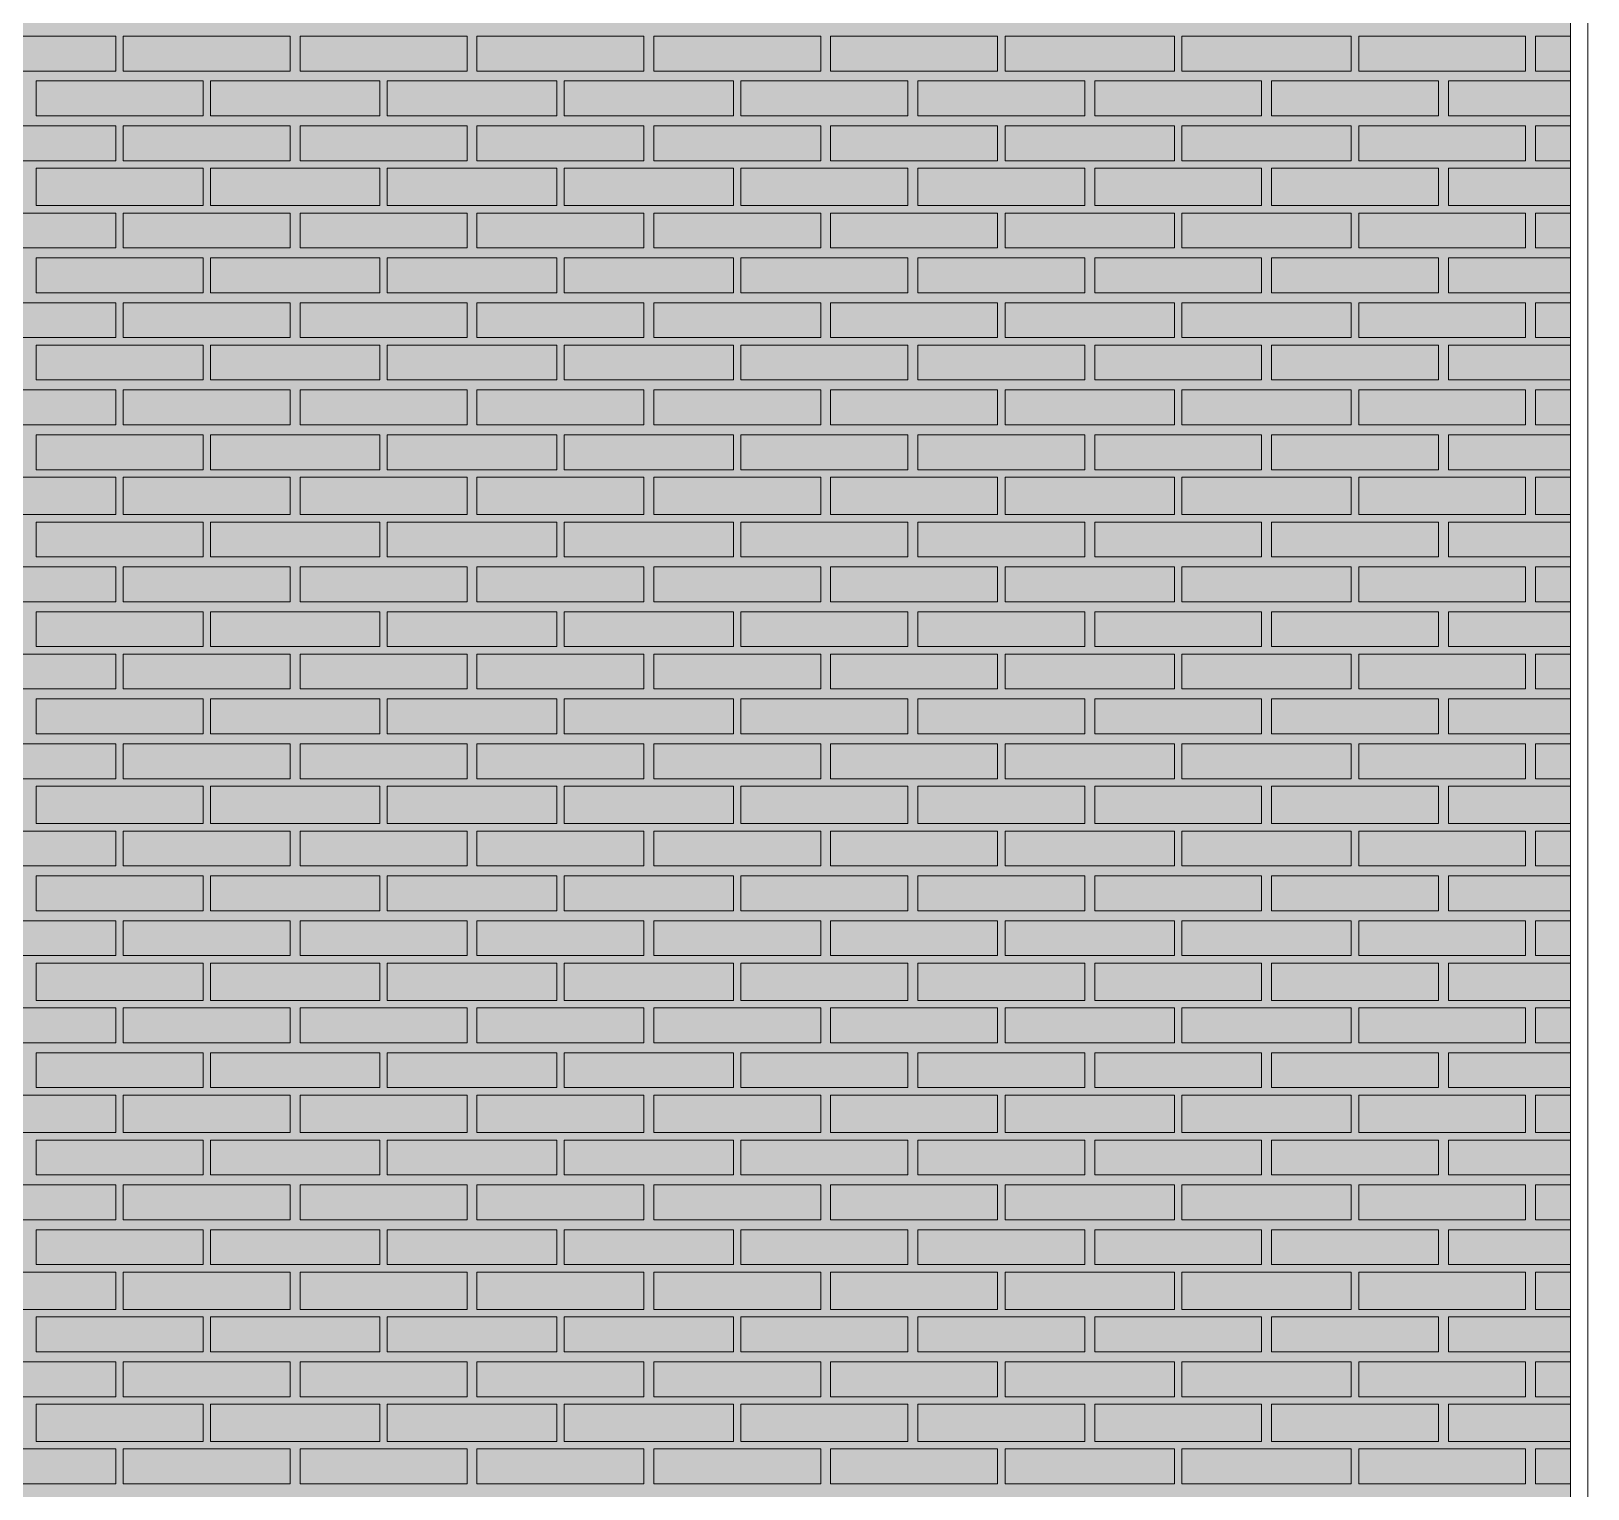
# Model space of a CAD drawing. Header units: millimetres. Extents: x -28928 to 100580, y -22867 to 36490.
# Drawn here: x 79646 to 82291, y 25440 to 27915 of the extents above; entities that cross this region are included whole.
import ezdxf

# ---------------------------------------------------------------- set-up
doc = ezdxf.new("R2010")
doc.units = ezdxf.units.MM
doc.layers.add('PDF _Геометрия', color=7, linetype='Continuous', true_color=0x8f8e8d)
doc.layers.add('PDF _Сплошная заливка', color=7, linetype='Continuous', true_color=0xffffff)

msp = doc.modelspace()

# ---------------------------------------------------------------- hatches: boundary and pattern name
at = {"layer": 'PDF _Сплошная заливка', "true_color": 0xdcd6cf, "transparency": 33554559}
msp.add_hatch(color=254, dxfattribs=at).paths.add_polyline_path([(64868.4, 16343.4), (64868.4, 19592.6), (66268.7, 19592.6), (66268.7, 16343.4), (82239.9, 16343.4), (82239.9, 30089.1), (52662.6, 30089.1), (52662.6, 16343.4), (62173.4, 16343.4), (62173.4, 19592.6), (64271.8, 19592.6), (64271.8, 16343.4)])

# ---------------------------------------------------------------- linework, layer by layer
at = {"layer": 'PDF _Геометрия', "color": 7, "lineweight": 9}
for points in [[(82261.1, 16343.4), (82261.1, 30089.1), (82261.1, 27986.4), (82290.7, 27986.4), (82290.7, 27910.3), (82290.7, 26636.8), (82290.7, 25363.4), (82290.7, 25287.2), (82261.1, 25287.2), (82261.1, 23789.5), (82290.7, 23789.5), (82290.7, 23713.4), (82290.7, 21166.4), (82290.7, 21090.3), (82261.1, 21090.3), (82261.1, 19592.6)], [(82290.7, 27910.3), (82290.7, 25299.9)]]:
    msp.add_lwpolyline(points, dxfattribs=at)
at = {"layer": 'PDF _Геометрия', "lineweight": 9}
for points in [[(79790.3, 27846.8), (79646.4, 27846.8), (79502.6, 27846.8), (79502.6, 27906), (79646.4, 27906), (79790.3, 27906)], [(80086.4, 27846.8), (79946.8, 27846.8), (79803, 27846.8), (79803, 27906), (79946.8, 27906), (80086.4, 27906)], [(80386.8, 27846.8), (80247.2, 27846.8), (80103.4, 27846.8), (80103.4, 27906), (80247.2, 27906), (80386.8, 27906)], [(80687.2, 27846.8), (80543.4, 27846.8), (80403.7, 27846.8), (80403.7, 27906), (80543.4, 27906), (80687.2, 27906)], [(80987.6, 27846.8), (80843.7, 27846.8), (80704.1, 27846.8), (80704.1, 27906), (80843.7, 27906), (80987.6, 27906)], [(81288, 27846.8), (81144.1, 27846.8), (81004.5, 27846.8), (81004.5, 27906), (81144.1, 27906), (81288, 27906)], [(81588.4, 27846.8), (81444.5, 27846.8), (81300.7, 27846.8), (81300.7, 27906), (81444.5, 27906), (81588.4, 27906)], [(81888.7, 27846.8), (81744.9, 27846.8), (81601.1, 27846.8), (81601.1, 27906), (81744.9, 27906), (81888.7, 27906)], [(82184.9, 27846.8), (82045.3, 27846.8), (81901.4, 27846.8), (81901.4, 27906), (82045.3, 27906), (82184.9, 27906)], [(79938.4, 27829.9), (79938.4, 27770.7), (79654.9, 27770.7), (79654.9, 27829.9)], [(80238.7, 27829.9), (80238.7, 27770.7), (79951.1, 27770.7), (79951.1, 27829.9)], [(80539.1, 27829.9), (80539.1, 27770.7), (80251.4, 27770.7), (80251.4, 27829.9)], [(80839.5, 27829.9), (80839.5, 27770.7), (80551.8, 27770.7), (80551.8, 27829.9)], [(81135.7, 27829.9), (81135.7, 27770.7), (80852.2, 27770.7), (80852.2, 27829.9)], [(81436.1, 27829.9), (81436.1, 27770.7), (81152.6, 27770.7), (81152.6, 27829.9)], [(81736.4, 27829.9), (81736.4, 27770.7), (81453, 27770.7), (81453, 27829.9)], [(82036.8, 27829.9), (82036.8, 27770.7), (81753.4, 27770.7), (81753.4, 27829.9)], [(79790.3, 27694.5), (79646.4, 27694.5), (79502.6, 27694.5), (79502.6, 27753.7), (79646.4, 27753.7), (79790.3, 27753.7)], [(80086.4, 27694.5), (79946.8, 27694.5), (79803, 27694.5), (79803, 27753.7), (79946.8, 27753.7), (80086.4, 27753.7)], [(80386.8, 27694.5), (80247.2, 27694.5), (80103.4, 27694.5), (80103.4, 27753.7), (80247.2, 27753.7), (80386.8, 27753.7)], [(80687.2, 27694.5), (80543.4, 27694.5), (80403.7, 27694.5), (80403.7, 27753.7), (80543.4, 27753.7), (80687.2, 27753.7)], [(80987.6, 27694.5), (80843.7, 27694.5), (80704.1, 27694.5), (80704.1, 27753.7), (80843.7, 27753.7), (80987.6, 27753.7)], [(81288, 27694.5), (81144.1, 27694.5), (81004.5, 27694.5), (81004.5, 27753.7), (81144.1, 27753.7), (81288, 27753.7)], [(81588.4, 27694.5), (81444.5, 27694.5), (81300.7, 27694.5), (81300.7, 27753.7), (81444.5, 27753.7), (81588.4, 27753.7)], [(81888.7, 27694.5), (81744.9, 27694.5), (81601.1, 27694.5), (81601.1, 27753.7), (81744.9, 27753.7), (81888.7, 27753.7)], [(82184.9, 27694.5), (82045.3, 27694.5), (81901.4, 27694.5), (81901.4, 27753.7), (82045.3, 27753.7), (82184.9, 27753.7)], [(79938.4, 27681.8), (79938.4, 27618.4), (79654.9, 27618.4), (79654.9, 27681.8)], [(80238.7, 27681.8), (80238.7, 27618.4), (79951.1, 27618.4), (79951.1, 27681.8)], [(80539.1, 27681.8), (80539.1, 27618.4), (80251.4, 27618.4), (80251.4, 27681.8)], [(80839.5, 27681.8), (80839.5, 27618.4), (80551.8, 27618.4), (80551.8, 27681.8)], [(81135.7, 27681.8), (81135.7, 27618.4), (80852.2, 27618.4), (80852.2, 27681.8)], [(81436.1, 27681.8), (81436.1, 27618.4), (81152.6, 27618.4), (81152.6, 27681.8)], [(81736.4, 27681.8), (81736.4, 27618.4), (81453, 27618.4), (81453, 27681.8)], [(82036.8, 27681.8), (82036.8, 27618.4), (81753.4, 27618.4), (81753.4, 27681.8)], [(79790.3, 27546.4), (79646.4, 27546.4), (79502.6, 27546.4), (79502.6, 27605.7), (79646.4, 27605.7), (79790.3, 27605.7)], [(80086.4, 27546.4), (79946.8, 27546.4), (79803, 27546.4), (79803, 27605.7), (79946.8, 27605.7), (80086.4, 27605.7)], [(80386.8, 27546.4), (80247.2, 27546.4), (80103.4, 27546.4), (80103.4, 27605.7), (80247.2, 27605.7), (80386.8, 27605.7)], [(80687.2, 27546.4), (80543.4, 27546.4), (80403.7, 27546.4), (80403.7, 27605.7), (80543.4, 27605.7), (80687.2, 27605.7)], [(80987.6, 27546.4), (80843.7, 27546.4), (80704.1, 27546.4), (80704.1, 27605.7), (80843.7, 27605.7), (80987.6, 27605.7)], [(81288, 27546.4), (81144.1, 27546.4), (81004.5, 27546.4), (81004.5, 27605.7), (81144.1, 27605.7), (81288, 27605.7)], [(81588.4, 27546.4), (81444.5, 27546.4), (81300.7, 27546.4), (81300.7, 27605.7), (81444.5, 27605.7), (81588.4, 27605.7)], [(81888.7, 27546.4), (81744.9, 27546.4), (81601.1, 27546.4), (81601.1, 27605.7), (81744.9, 27605.7), (81888.7, 27605.7)], [(82184.9, 27546.4), (82045.3, 27546.4), (81901.4, 27546.4), (81901.4, 27605.7), (82045.3, 27605.7), (82184.9, 27605.7)], [(79938.4, 27529.5), (79938.4, 27470.3), (79654.9, 27470.3), (79654.9, 27529.5)], [(80238.7, 27529.5), (80238.7, 27470.3), (79951.1, 27470.3), (79951.1, 27529.5)], [(80539.1, 27529.5), (80539.1, 27470.3), (80251.4, 27470.3), (80251.4, 27529.5)], [(80839.5, 27529.5), (80839.5, 27470.3), (80551.8, 27470.3), (80551.8, 27529.5)], [(81135.7, 27529.5), (81135.7, 27470.3), (80852.2, 27470.3), (80852.2, 27529.5)], [(81436.1, 27529.5), (81436.1, 27470.3), (81152.6, 27470.3), (81152.6, 27529.5)], [(81736.4, 27529.5), (81736.4, 27470.3), (81453, 27470.3), (81453, 27529.5)], [(82036.8, 27529.5), (82036.8, 27470.3), (81753.4, 27470.3), (81753.4, 27529.5)], [(79790.3, 27394.1), (79646.4, 27394.1), (79502.6, 27394.1), (79502.6, 27453.4), (79646.4, 27453.4), (79790.3, 27453.4)], [(80086.4, 27394.1), (79946.8, 27394.1), (79803, 27394.1), (79803, 27453.4), (79946.8, 27453.4), (80086.4, 27453.4)], [(80386.8, 27394.1), (80247.2, 27394.1), (80103.4, 27394.1), (80103.4, 27453.4), (80247.2, 27453.4), (80386.8, 27453.4)], [(80687.2, 27394.1), (80543.4, 27394.1), (80403.7, 27394.1), (80403.7, 27453.4), (80543.4, 27453.4), (80687.2, 27453.4)], [(80987.6, 27394.1), (80843.7, 27394.1), (80704.1, 27394.1), (80704.1, 27453.4), (80843.7, 27453.4), (80987.6, 27453.4)], [(81288, 27394.1), (81144.1, 27394.1), (81004.5, 27394.1), (81004.5, 27453.4), (81144.1, 27453.4), (81288, 27453.4)], [(81588.4, 27394.1), (81444.5, 27394.1), (81300.7, 27394.1), (81300.7, 27453.4), (81444.5, 27453.4), (81588.4, 27453.4)], [(81888.7, 27394.1), (81744.9, 27394.1), (81601.1, 27394.1), (81601.1, 27453.4), (81744.9, 27453.4), (81888.7, 27453.4)], [(82184.9, 27394.1), (82045.3, 27394.1), (81901.4, 27394.1), (81901.4, 27453.4), (82045.3, 27453.4), (82184.9, 27453.4)], [(79938.4, 27381.4), (79938.4, 27322.2), (79654.9, 27322.2), (79654.9, 27381.4)], [(80238.7, 27381.4), (80238.7, 27322.2), (79951.1, 27322.2), (79951.1, 27381.4)], [(80539.1, 27381.4), (80539.1, 27322.2), (80251.4, 27322.2), (80251.4, 27381.4)], [(80839.5, 27381.4), (80839.5, 27322.2), (80551.8, 27322.2), (80551.8, 27381.4)], [(81135.7, 27381.4), (81135.7, 27322.2), (80852.2, 27322.2), (80852.2, 27381.4)], [(81436.1, 27381.4), (81436.1, 27322.2), (81152.6, 27322.2), (81152.6, 27381.4)], [(81736.4, 27381.4), (81736.4, 27322.2), (81453, 27322.2), (81453, 27381.4)], [(82036.8, 27381.4), (82036.8, 27322.2), (81753.4, 27322.2), (81753.4, 27381.4)], [(79790.3, 27246), (79646.4, 27246), (79502.6, 27246), (79502.6, 27305.3), (79646.4, 27305.3), (79790.3, 27305.3)], [(80086.4, 27246), (79946.8, 27246), (79803, 27246), (79803, 27305.3), (79946.8, 27305.3), (80086.4, 27305.3)], [(80386.8, 27246), (80247.2, 27246), (80103.4, 27246), (80103.4, 27305.3), (80247.2, 27305.3), (80386.8, 27305.3)], [(80687.2, 27246), (80543.4, 27246), (80403.7, 27246), (80403.7, 27305.3), (80543.4, 27305.3), (80687.2, 27305.3)], [(80987.6, 27246), (80843.7, 27246), (80704.1, 27246), (80704.1, 27305.3), (80843.7, 27305.3), (80987.6, 27305.3)], [(81288, 27246), (81144.1, 27246), (81004.5, 27246), (81004.5, 27305.3), (81144.1, 27305.3), (81288, 27305.3)], [(81588.4, 27246), (81444.5, 27246), (81300.7, 27246), (81300.7, 27305.3), (81444.5, 27305.3), (81588.4, 27305.3)], [(81888.7, 27246), (81744.9, 27246), (81601.1, 27246), (81601.1, 27305.3), (81744.9, 27305.3), (81888.7, 27305.3)], [(82184.9, 27246), (82045.3, 27246), (81901.4, 27246), (81901.4, 27305.3), (82045.3, 27305.3), (82184.9, 27305.3)], [(79938.4, 27229.1), (79938.4, 27169.9), (79654.9, 27169.9), (79654.9, 27229.1)], [(80238.7, 27229.1), (80238.7, 27169.9), (79951.1, 27169.9), (79951.1, 27229.1)], [(80539.1, 27229.1), (80539.1, 27169.9), (80251.4, 27169.9), (80251.4, 27229.1)], [(80839.5, 27229.1), (80839.5, 27169.9), (80551.8, 27169.9), (80551.8, 27229.1)], [(81135.7, 27229.1), (81135.7, 27169.9), (80852.2, 27169.9), (80852.2, 27229.1)], [(81436.1, 27229.1), (81436.1, 27169.9), (81152.6, 27169.9), (81152.6, 27229.1)], [(81736.4, 27229.1), (81736.4, 27169.9), (81453, 27169.9), (81453, 27229.1)], [(82036.8, 27229.1), (82036.8, 27169.9), (81753.4, 27169.9), (81753.4, 27229.1)], [(79790.3, 27093.7), (79646.4, 27093.7), (79502.6, 27093.7), (79502.6, 27157.2), (79646.4, 27157.2), (79790.3, 27157.2)], [(80086.4, 27093.7), (79946.8, 27093.7), (79803, 27093.7), (79803, 27157.2), (79946.8, 27157.2), (80086.4, 27157.2)], [(80386.8, 27093.7), (80247.2, 27093.7), (80103.4, 27093.7), (80103.4, 27157.2), (80247.2, 27157.2), (80386.8, 27157.2)], [(80687.2, 27093.7), (80543.4, 27093.7), (80403.7, 27093.7), (80403.7, 27157.2), (80543.4, 27157.2), (80687.2, 27157.2)], [(80987.6, 27093.7), (80843.7, 27093.7), (80704.1, 27093.7), (80704.1, 27157.2), (80843.7, 27157.2), (80987.6, 27157.2)], [(81288, 27093.7), (81144.1, 27093.7), (81004.5, 27093.7), (81004.5, 27157.2), (81144.1, 27157.2), (81288, 27157.2)], [(81588.4, 27093.7), (81444.5, 27093.7), (81300.7, 27093.7), (81300.7, 27157.2), (81444.5, 27157.2), (81588.4, 27157.2)], [(81888.7, 27093.7), (81744.9, 27093.7), (81601.1, 27093.7), (81601.1, 27157.2), (81744.9, 27157.2), (81888.7, 27157.2)], [(82184.9, 27093.7), (82045.3, 27093.7), (81901.4, 27093.7), (81901.4, 27157.2), (82045.3, 27157.2), (82184.9, 27157.2)], [(79938.4, 27081), (79938.4, 27021.8), (79654.9, 27021.8), (79654.9, 27081)], [(80238.7, 27081), (80238.7, 27021.8), (79951.1, 27021.8), (79951.1, 27081)], [(80539.1, 27081), (80539.1, 27021.8), (80251.4, 27021.8), (80251.4, 27081)], [(80839.5, 27081), (80839.5, 27021.8), (80551.8, 27021.8), (80551.8, 27081)], [(81135.7, 27081), (81135.7, 27021.8), (80852.2, 27021.8), (80852.2, 27081)], [(81436.1, 27081), (81436.1, 27021.8), (81152.6, 27021.8), (81152.6, 27081)], [(81736.4, 27081), (81736.4, 27021.8), (81453, 27021.8), (81453, 27081)], [(82036.8, 27081), (82036.8, 27021.8), (81753.4, 27021.8), (81753.4, 27081)], [(79790.3, 26945.7), (79646.4, 26945.7), (79502.6, 26945.7), (79502.6, 27004.9), (79646.4, 27004.9), (79790.3, 27004.9)], [(80086.4, 26945.7), (79946.8, 26945.7), (79803, 26945.7), (79803, 27004.9), (79946.8, 27004.9), (80086.4, 27004.9)], [(80386.8, 26945.7), (80247.2, 26945.7), (80103.4, 26945.7), (80103.4, 27004.9), (80247.2, 27004.9), (80386.8, 27004.9)], [(80687.2, 26945.7), (80543.4, 26945.7), (80403.7, 26945.7), (80403.7, 27004.9), (80543.4, 27004.9), (80687.2, 27004.9)], [(80987.6, 26945.7), (80843.7, 26945.7), (80704.1, 26945.7), (80704.1, 27004.9), (80843.7, 27004.9), (80987.6, 27004.9)], [(81288, 26945.7), (81144.1, 26945.7), (81004.5, 26945.7), (81004.5, 27004.9), (81144.1, 27004.9), (81288, 27004.9)], [(81588.4, 26945.7), (81444.5, 26945.7), (81300.7, 26945.7), (81300.7, 27004.9), (81444.5, 27004.9), (81588.4, 27004.9)], [(81888.7, 26945.7), (81744.9, 26945.7), (81601.1, 26945.7), (81601.1, 27004.9), (81744.9, 27004.9), (81888.7, 27004.9)], [(82184.9, 26945.7), (82045.3, 26945.7), (81901.4, 26945.7), (81901.4, 27004.9), (82045.3, 27004.9), (82184.9, 27004.9)], [(79938.4, 26928.7), (79938.4, 26869.5), (79654.9, 26869.5), (79654.9, 26928.7)], [(80238.7, 26928.7), (80238.7, 26869.5), (79951.1, 26869.5), (79951.1, 26928.7)], [(80539.1, 26928.7), (80539.1, 26869.5), (80251.4, 26869.5), (80251.4, 26928.7)], [(80839.5, 26928.7), (80839.5, 26869.5), (80551.8, 26869.5), (80551.8, 26928.7)], [(81135.7, 26928.7), (81135.7, 26869.5), (80852.2, 26869.5), (80852.2, 26928.7)], [(81436.1, 26928.7), (81436.1, 26869.5), (81152.6, 26869.5), (81152.6, 26928.7)], [(81736.4, 26928.7), (81736.4, 26869.5), (81453, 26869.5), (81453, 26928.7)], [(82036.8, 26928.7), (82036.8, 26869.5), (81753.4, 26869.5), (81753.4, 26928.7)], [(79790.3, 26797.6), (79646.4, 26797.6), (79502.6, 26797.6), (79502.6, 26856.8), (79646.4, 26856.8), (79790.3, 26856.8)], [(80086.4, 26797.6), (79946.8, 26797.6), (79803, 26797.6), (79803, 26856.8), (79946.8, 26856.8), (80086.4, 26856.8)], [(80386.8, 26797.6), (80247.2, 26797.6), (80103.4, 26797.6), (80103.4, 26856.8), (80247.2, 26856.8), (80386.8, 26856.8)], [(80687.2, 26797.6), (80543.4, 26797.6), (80403.7, 26797.6), (80403.7, 26856.8), (80543.4, 26856.8), (80687.2, 26856.8)], [(80987.6, 26797.6), (80843.7, 26797.6), (80704.1, 26797.6), (80704.1, 26856.8), (80843.7, 26856.8), (80987.6, 26856.8)], [(81288, 26797.6), (81144.1, 26797.6), (81004.5, 26797.6), (81004.5, 26856.8), (81144.1, 26856.8), (81288, 26856.8)], [(81588.4, 26797.6), (81444.5, 26797.6), (81300.7, 26797.6), (81300.7, 26856.8), (81444.5, 26856.8), (81588.4, 26856.8)], [(81888.7, 26797.6), (81744.9, 26797.6), (81601.1, 26797.6), (81601.1, 26856.8), (81744.9, 26856.8), (81888.7, 26856.8)], [(82184.9, 26797.6), (82045.3, 26797.6), (81901.4, 26797.6), (81901.4, 26856.8), (82045.3, 26856.8), (82184.9, 26856.8)], [(79938.4, 26780.7), (79938.4, 26721.4), (79654.9, 26721.4), (79654.9, 26780.7)], [(80238.7, 26780.7), (80238.7, 26721.4), (79951.1, 26721.4), (79951.1, 26780.7)], [(80539.1, 26780.7), (80539.1, 26721.4), (80251.4, 26721.4), (80251.4, 26780.7)], [(80839.5, 26780.7), (80839.5, 26721.4), (80551.8, 26721.4), (80551.8, 26780.7)], [(81135.7, 26780.7), (81135.7, 26721.4), (80852.2, 26721.4), (80852.2, 26780.7)], [(81436.1, 26780.7), (81436.1, 26721.4), (81152.6, 26721.4), (81152.6, 26780.7)], [(81736.4, 26780.7), (81736.4, 26721.4), (81453, 26721.4), (81453, 26780.7)], [(82036.8, 26780.7), (82036.8, 26721.4), (81753.4, 26721.4), (81753.4, 26780.7)], [(79790.3, 26645.3), (79646.4, 26645.3), (79502.6, 26645.3), (79502.6, 26704.5), (79646.4, 26704.5), (79790.3, 26704.5)], [(80086.4, 26645.3), (79946.8, 26645.3), (79803, 26645.3), (79803, 26704.5), (79946.8, 26704.5), (80086.4, 26704.5)], [(80386.8, 26645.3), (80247.2, 26645.3), (80103.4, 26645.3), (80103.4, 26704.5), (80247.2, 26704.5), (80386.8, 26704.5)], [(80687.2, 26645.3), (80543.4, 26645.3), (80403.7, 26645.3), (80403.7, 26704.5), (80543.4, 26704.5), (80687.2, 26704.5)], [(80987.6, 26645.3), (80843.7, 26645.3), (80704.1, 26645.3), (80704.1, 26704.5), (80843.7, 26704.5), (80987.6, 26704.5)], [(81288, 26645.3), (81144.1, 26645.3), (81004.5, 26645.3), (81004.5, 26704.5), (81144.1, 26704.5), (81288, 26704.5)], [(81588.4, 26645.3), (81444.5, 26645.3), (81300.7, 26645.3), (81300.7, 26704.5), (81444.5, 26704.5), (81588.4, 26704.5)], [(81888.7, 26645.3), (81744.9, 26645.3), (81601.1, 26645.3), (81601.1, 26704.5), (81744.9, 26704.5), (81888.7, 26704.5)], [(82184.9, 26645.3), (82045.3, 26645.3), (81901.4, 26645.3), (81901.4, 26704.5), (82045.3, 26704.5), (82184.9, 26704.5)], [(79938.4, 26632.6), (79938.4, 26569.1), (79654.9, 26569.1), (79654.9, 26632.6)], [(80238.7, 26632.6), (80238.7, 26569.1), (79951.1, 26569.1), (79951.1, 26632.6)], [(80539.1, 26632.6), (80539.1, 26569.1), (80251.4, 26569.1), (80251.4, 26632.6)], [(80839.5, 26632.6), (80839.5, 26569.1), (80551.8, 26569.1), (80551.8, 26632.6)], [(81135.7, 26632.6), (81135.7, 26569.1), (80852.2, 26569.1), (80852.2, 26632.6)], [(81436.1, 26632.6), (81436.1, 26569.1), (81152.6, 26569.1), (81152.6, 26632.6)], [(81736.4, 26632.6), (81736.4, 26569.1), (81453, 26569.1), (81453, 26632.6)], [(82036.8, 26632.6), (82036.8, 26569.1), (81753.4, 26569.1), (81753.4, 26632.6)], [(79790.3, 26497.2), (79646.4, 26497.2), (79502.6, 26497.2), (79502.6, 26556.4), (79646.4, 26556.4), (79790.3, 26556.4)], [(80086.4, 26497.2), (79946.8, 26497.2), (79803, 26497.2), (79803, 26556.4), (79946.8, 26556.4), (80086.4, 26556.4)], [(80386.8, 26497.2), (80247.2, 26497.2), (80103.4, 26497.2), (80103.4, 26556.4), (80247.2, 26556.4), (80386.8, 26556.4)], [(80687.2, 26497.2), (80543.4, 26497.2), (80403.7, 26497.2), (80403.7, 26556.4), (80543.4, 26556.4), (80687.2, 26556.4)], [(80987.6, 26497.2), (80843.7, 26497.2), (80704.1, 26497.2), (80704.1, 26556.4), (80843.7, 26556.4), (80987.6, 26556.4)], [(81288, 26497.2), (81144.1, 26497.2), (81004.5, 26497.2), (81004.5, 26556.4), (81144.1, 26556.4), (81288, 26556.4)], [(81588.4, 26497.2), (81444.5, 26497.2), (81300.7, 26497.2), (81300.7, 26556.4), (81444.5, 26556.4), (81588.4, 26556.4)], [(81888.7, 26497.2), (81744.9, 26497.2), (81601.1, 26497.2), (81601.1, 26556.4), (81744.9, 26556.4), (81888.7, 26556.4)], [(82184.9, 26497.2), (82045.3, 26497.2), (81901.4, 26497.2), (81901.4, 26556.4), (82045.3, 26556.4), (82184.9, 26556.4)], [(79938.4, 26480.3), (79938.4, 26421), (79654.9, 26421), (79654.9, 26480.3)], [(80238.7, 26480.3), (80238.7, 26421), (79951.1, 26421), (79951.1, 26480.3)], [(80539.1, 26480.3), (80539.1, 26421), (80251.4, 26421), (80251.4, 26480.3)], [(80839.5, 26480.3), (80839.5, 26421), (80551.8, 26421), (80551.8, 26480.3)], [(81135.7, 26480.3), (81135.7, 26421), (80852.2, 26421), (80852.2, 26480.3)], [(81436.1, 26480.3), (81436.1, 26421), (81152.6, 26421), (81152.6, 26480.3)], [(81736.4, 26480.3), (81736.4, 26421), (81453, 26421), (81453, 26480.3)], [(82036.8, 26480.3), (82036.8, 26421), (81753.4, 26421), (81753.4, 26480.3)], [(79790.3, 26344.9), (79646.4, 26344.9), (79502.6, 26344.9), (79502.6, 26404.1), (79646.4, 26404.1), (79790.3, 26404.1)], [(80086.4, 26344.9), (79946.8, 26344.9), (79803, 26344.9), (79803, 26404.1), (79946.8, 26404.1), (80086.4, 26404.1)], [(80386.8, 26344.9), (80247.2, 26344.9), (80103.4, 26344.9), (80103.4, 26404.1), (80247.2, 26404.1), (80386.8, 26404.1)], [(80687.2, 26344.9), (80543.4, 26344.9), (80403.7, 26344.9), (80403.7, 26404.1), (80543.4, 26404.1), (80687.2, 26404.1)], [(80987.6, 26344.9), (80843.7, 26344.9), (80704.1, 26344.9), (80704.1, 26404.1), (80843.7, 26404.1), (80987.6, 26404.1)], [(81288, 26344.9), (81144.1, 26344.9), (81004.5, 26344.9), (81004.5, 26404.1), (81144.1, 26404.1), (81288, 26404.1)], [(81588.4, 26344.9), (81444.5, 26344.9), (81300.7, 26344.9), (81300.7, 26404.1), (81444.5, 26404.1), (81588.4, 26404.1)], [(81888.7, 26344.9), (81744.9, 26344.9), (81601.1, 26344.9), (81601.1, 26404.1), (81744.9, 26404.1), (81888.7, 26404.1)], [(82184.9, 26344.9), (82045.3, 26344.9), (81901.4, 26344.9), (81901.4, 26404.1), (82045.3, 26404.1), (82184.9, 26404.1)], [(79938.4, 26332.2), (79938.4, 26268.7), (79654.9, 26268.7), (79654.9, 26332.2)], [(80238.7, 26332.2), (80238.7, 26268.7), (79951.1, 26268.7), (79951.1, 26332.2)], [(80539.1, 26332.2), (80539.1, 26268.7), (80251.4, 26268.7), (80251.4, 26332.2)], [(80839.5, 26332.2), (80839.5, 26268.7), (80551.8, 26268.7), (80551.8, 26332.2)], [(81135.7, 26332.2), (81135.7, 26268.7), (80852.2, 26268.7), (80852.2, 26332.2)], [(81436.1, 26332.2), (81436.1, 26268.7), (81152.6, 26268.7), (81152.6, 26332.2)], [(81736.4, 26332.2), (81736.4, 26268.7), (81453, 26268.7), (81453, 26332.2)], [(82036.8, 26332.2), (82036.8, 26268.7), (81753.4, 26268.7), (81753.4, 26332.2)], [(79790.3, 26196.8), (79646.4, 26196.8), (79502.6, 26196.8), (79502.6, 26256), (79646.4, 26256), (79790.3, 26256)], [(80086.4, 26196.8), (79946.8, 26196.8), (79803, 26196.8), (79803, 26256), (79946.8, 26256), (80086.4, 26256)], [(80386.8, 26196.8), (80247.2, 26196.8), (80103.4, 26196.8), (80103.4, 26256), (80247.2, 26256), (80386.8, 26256)], [(80687.2, 26196.8), (80543.4, 26196.8), (80403.7, 26196.8), (80403.7, 26256), (80543.4, 26256), (80687.2, 26256)], [(80987.6, 26196.8), (80843.7, 26196.8), (80704.1, 26196.8), (80704.1, 26256), (80843.7, 26256), (80987.6, 26256)], [(81288, 26196.8), (81144.1, 26196.8), (81004.5, 26196.8), (81004.5, 26256), (81144.1, 26256), (81288, 26256)], [(81588.4, 26196.8), (81444.5, 26196.8), (81300.7, 26196.8), (81300.7, 26256), (81444.5, 26256), (81588.4, 26256)], [(81888.7, 26196.8), (81744.9, 26196.8), (81601.1, 26196.8), (81601.1, 26256), (81744.9, 26256), (81888.7, 26256)], [(82184.9, 26196.8), (82045.3, 26196.8), (81901.4, 26196.8), (81901.4, 26256), (82045.3, 26256), (82184.9, 26256)], [(79938.4, 26179.9), (79938.4, 26120.7), (79654.9, 26120.7), (79654.9, 26179.9)], [(80238.7, 26179.9), (80238.7, 26120.7), (79951.1, 26120.7), (79951.1, 26179.9)], [(80539.1, 26179.9), (80539.1, 26120.7), (80251.4, 26120.7), (80251.4, 26179.9)], [(80839.5, 26179.9), (80839.5, 26120.7), (80551.8, 26120.7), (80551.8, 26179.9)], [(81135.7, 26179.9), (81135.7, 26120.7), (80852.2, 26120.7), (80852.2, 26179.9)], [(81436.1, 26179.9), (81436.1, 26120.7), (81152.6, 26120.7), (81152.6, 26179.9)], [(81736.4, 26179.9), (81736.4, 26120.7), (81453, 26120.7), (81453, 26179.9)], [(82036.8, 26179.9), (82036.8, 26120.7), (81753.4, 26120.7), (81753.4, 26179.9)], [(79790.3, 26044.5), (79646.4, 26044.5), (79502.6, 26044.5), (79502.6, 26108), (79646.4, 26108), (79790.3, 26108)], [(80086.4, 26044.5), (79946.8, 26044.5), (79803, 26044.5), (79803, 26108), (79946.8, 26108), (80086.4, 26108)], [(80386.8, 26044.5), (80247.2, 26044.5), (80103.4, 26044.5), (80103.4, 26108), (80247.2, 26108), (80386.8, 26108)], [(80687.2, 26044.5), (80543.4, 26044.5), (80403.7, 26044.5), (80403.7, 26108), (80543.4, 26108), (80687.2, 26108)], [(80987.6, 26044.5), (80843.7, 26044.5), (80704.1, 26044.5), (80704.1, 26108), (80843.7, 26108), (80987.6, 26108)], [(81288, 26044.5), (81144.1, 26044.5), (81004.5, 26044.5), (81004.5, 26108), (81144.1, 26108), (81288, 26108)], [(81588.4, 26044.5), (81444.5, 26044.5), (81300.7, 26044.5), (81300.7, 26108), (81444.5, 26108), (81588.4, 26108)], [(81888.7, 26044.5), (81744.9, 26044.5), (81601.1, 26044.5), (81601.1, 26108), (81744.9, 26108), (81888.7, 26108)], [(82184.9, 26044.5), (82045.3, 26044.5), (81901.4, 26044.5), (81901.4, 26108), (82045.3, 26108), (82184.9, 26108)], [(79938.4, 26031.8), (79938.4, 25972.6), (79654.9, 25972.6), (79654.9, 26031.8)], [(80238.7, 26031.8), (80238.7, 25972.6), (79951.1, 25972.6), (79951.1, 26031.8)], [(80539.1, 26031.8), (80539.1, 25972.6), (80251.4, 25972.6), (80251.4, 26031.8)], [(80839.5, 26031.8), (80839.5, 25972.6), (80551.8, 25972.6), (80551.8, 26031.8)], [(81135.7, 26031.8), (81135.7, 25972.6), (80852.2, 25972.6), (80852.2, 26031.8)], [(81436.1, 26031.8), (81436.1, 25972.6), (81152.6, 25972.6), (81152.6, 26031.8)], [(81736.4, 26031.8), (81736.4, 25972.6), (81453, 25972.6), (81453, 26031.8)], [(82036.8, 26031.8), (82036.8, 25972.6), (81753.4, 25972.6), (81753.4, 26031.8)], [(79790.3, 25896.4), (79646.4, 25896.4), (79502.6, 25896.4), (79502.6, 25955.7), (79646.4, 25955.7), (79790.3, 25955.7)], [(80086.4, 25896.4), (79946.8, 25896.4), (79803, 25896.4), (79803, 25955.7), (79946.8, 25955.7), (80086.4, 25955.7)], [(80386.8, 25896.4), (80247.2, 25896.4), (80103.4, 25896.4), (80103.4, 25955.7), (80247.2, 25955.7), (80386.8, 25955.7)], [(80687.2, 25896.4), (80543.4, 25896.4), (80403.7, 25896.4), (80403.7, 25955.7), (80543.4, 25955.7), (80687.2, 25955.7)], [(80987.6, 25896.4), (80843.7, 25896.4), (80704.1, 25896.4), (80704.1, 25955.7), (80843.7, 25955.7), (80987.6, 25955.7)], [(81288, 25896.4), (81144.1, 25896.4), (81004.5, 25896.4), (81004.5, 25955.7), (81144.1, 25955.7), (81288, 25955.7)], [(81588.4, 25896.4), (81444.5, 25896.4), (81300.7, 25896.4), (81300.7, 25955.7), (81444.5, 25955.7), (81588.4, 25955.7)], [(81888.7, 25896.4), (81744.9, 25896.4), (81601.1, 25896.4), (81601.1, 25955.7), (81744.9, 25955.7), (81888.7, 25955.7)], [(82184.9, 25896.4), (82045.3, 25896.4), (81901.4, 25896.4), (81901.4, 25955.7), (82045.3, 25955.7), (82184.9, 25955.7)], [(79938.4, 25879.5), (79938.4, 25820.3), (79654.9, 25820.3), (79654.9, 25879.5)], [(80238.7, 25879.5), (80238.7, 25820.3), (79951.1, 25820.3), (79951.1, 25879.5)], [(80539.1, 25879.5), (80539.1, 25820.3), (80251.4, 25820.3), (80251.4, 25879.5)], [(80839.5, 25879.5), (80839.5, 25820.3), (80551.8, 25820.3), (80551.8, 25879.5)], [(81135.7, 25879.5), (81135.7, 25820.3), (80852.2, 25820.3), (80852.2, 25879.5)], [(81436.1, 25879.5), (81436.1, 25820.3), (81152.6, 25820.3), (81152.6, 25879.5)], [(81736.4, 25879.5), (81736.4, 25820.3), (81453, 25820.3), (81453, 25879.5)], [(82036.8, 25879.5), (82036.8, 25820.3), (81753.4, 25820.3), (81753.4, 25879.5)], [(79790.3, 25744.1), (79646.4, 25744.1), (79502.6, 25744.1), (79502.6, 25807.6), (79646.4, 25807.6), (79790.3, 25807.6)], [(80086.4, 25744.1), (79946.8, 25744.1), (79803, 25744.1), (79803, 25807.6), (79946.8, 25807.6), (80086.4, 25807.6)], [(80386.8, 25744.1), (80247.2, 25744.1), (80103.4, 25744.1), (80103.4, 25807.6), (80247.2, 25807.6), (80386.8, 25807.6)], [(80687.2, 25744.1), (80543.4, 25744.1), (80403.7, 25744.1), (80403.7, 25807.6), (80543.4, 25807.6), (80687.2, 25807.6)], [(80987.6, 25744.1), (80843.7, 25744.1), (80704.1, 25744.1), (80704.1, 25807.6), (80843.7, 25807.6), (80987.6, 25807.6)], [(81288, 25744.1), (81144.1, 25744.1), (81004.5, 25744.1), (81004.5, 25807.6), (81144.1, 25807.6), (81288, 25807.6)], [(81588.4, 25744.1), (81444.5, 25744.1), (81300.7, 25744.1), (81300.7, 25807.6), (81444.5, 25807.6), (81588.4, 25807.6)], [(81888.7, 25744.1), (81744.9, 25744.1), (81601.1, 25744.1), (81601.1, 25807.6), (81744.9, 25807.6), (81888.7, 25807.6)], [(82184.9, 25744.1), (82045.3, 25744.1), (81901.4, 25744.1), (81901.4, 25807.6), (82045.3, 25807.6), (82184.9, 25807.6)], [(79938.4, 25731.4), (79938.4, 25672.2), (79654.9, 25672.2), (79654.9, 25731.4)], [(80238.7, 25731.4), (80238.7, 25672.2), (79951.1, 25672.2), (79951.1, 25731.4)], [(80539.1, 25731.4), (80539.1, 25672.2), (80251.4, 25672.2), (80251.4, 25731.4)], [(80839.5, 25731.4), (80839.5, 25672.2), (80551.8, 25672.2), (80551.8, 25731.4)], [(81135.7, 25731.4), (81135.7, 25672.2), (80852.2, 25672.2), (80852.2, 25731.4)], [(81436.1, 25731.4), (81436.1, 25672.2), (81152.6, 25672.2), (81152.6, 25731.4)], [(81736.4, 25731.4), (81736.4, 25672.2), (81453, 25672.2), (81453, 25731.4)], [(82036.8, 25731.4), (82036.8, 25672.2), (81753.4, 25672.2), (81753.4, 25731.4)], [(79790.3, 25596), (79646.4, 25596), (79502.6, 25596), (79502.6, 25655.3), (79646.4, 25655.3), (79790.3, 25655.3)], [(80086.4, 25596), (79946.8, 25596), (79803, 25596), (79803, 25655.3), (79946.8, 25655.3), (80086.4, 25655.3)], [(80386.8, 25596), (80247.2, 25596), (80103.4, 25596), (80103.4, 25655.3), (80247.2, 25655.3), (80386.8, 25655.3)], [(80687.2, 25596), (80543.4, 25596), (80403.7, 25596), (80403.7, 25655.3), (80543.4, 25655.3), (80687.2, 25655.3)], [(80987.6, 25596), (80843.7, 25596), (80704.1, 25596), (80704.1, 25655.3), (80843.7, 25655.3), (80987.6, 25655.3)], [(81288, 25596), (81144.1, 25596), (81004.5, 25596), (81004.5, 25655.3), (81144.1, 25655.3), (81288, 25655.3)], [(81588.4, 25596), (81444.5, 25596), (81300.7, 25596), (81300.7, 25655.3), (81444.5, 25655.3), (81588.4, 25655.3)], [(81888.7, 25596), (81744.9, 25596), (81601.1, 25596), (81601.1, 25655.3), (81744.9, 25655.3), (81888.7, 25655.3)], [(82184.9, 25596), (82045.3, 25596), (81901.4, 25596), (81901.4, 25655.3), (82045.3, 25655.3), (82184.9, 25655.3)], [(79938.4, 25583.4), (79938.4, 25519.9), (79654.9, 25519.9), (79654.9, 25583.4)], [(80238.7, 25583.4), (80238.7, 25519.9), (79951.1, 25519.9), (79951.1, 25583.4)], [(80539.1, 25583.4), (80539.1, 25519.9), (80251.4, 25519.9), (80251.4, 25583.4)], [(80839.5, 25583.4), (80839.5, 25519.9), (80551.8, 25519.9), (80551.8, 25583.4)], [(81135.7, 25583.4), (81135.7, 25519.9), (80852.2, 25519.9), (80852.2, 25583.4)], [(81436.1, 25583.4), (81436.1, 25519.9), (81152.6, 25519.9), (81152.6, 25583.4)], [(81736.4, 25583.4), (81736.4, 25519.9), (81453, 25519.9), (81453, 25583.4)], [(82036.8, 25583.4), (82036.8, 25519.9), (81753.4, 25519.9), (81753.4, 25583.4)], [(79790.3, 25448), (79646.4, 25448), (79502.6, 25448), (79502.6, 25507.2), (79646.4, 25507.2), (79790.3, 25507.2)], [(80086.4, 25448), (79946.8, 25448), (79803, 25448), (79803, 25507.2), (79946.8, 25507.2), (80086.4, 25507.2)], [(80386.8, 25448), (80247.2, 25448), (80103.4, 25448), (80103.4, 25507.2), (80247.2, 25507.2), (80386.8, 25507.2)], [(80687.2, 25448), (80543.4, 25448), (80403.7, 25448), (80403.7, 25507.2), (80543.4, 25507.2), (80687.2, 25507.2)], [(80987.6, 25448), (80843.7, 25448), (80704.1, 25448), (80704.1, 25507.2), (80843.7, 25507.2), (80987.6, 25507.2)], [(81288, 25448), (81144.1, 25448), (81004.5, 25448), (81004.5, 25507.2), (81144.1, 25507.2), (81288, 25507.2)], [(81588.4, 25448), (81444.5, 25448), (81300.7, 25448), (81300.7, 25507.2), (81444.5, 25507.2), (81588.4, 25507.2)], [(81888.7, 25448), (81744.9, 25448), (81601.1, 25448), (81601.1, 25507.2), (81744.9, 25507.2), (81888.7, 25507.2)], [(82184.9, 25448), (82045.3, 25448), (81901.4, 25448), (81901.4, 25507.2), (82045.3, 25507.2), (82184.9, 25507.2)]]:
    msp.add_lwpolyline(points, close=True, dxfattribs=at)
for points in [[(82261.1, 27846.8), (82239.9, 27846.8), (82201.8, 27846.8), (82201.8, 27906), (82239.9, 27906), (82261.1, 27906)], [(82261.1, 27770.7), (82239.9, 27770.7), (82053.7, 27770.7), (82053.7, 27829.9), (82239.9, 27829.9), (82261.1, 27829.9)], [(82261.1, 27694.5), (82239.9, 27694.5), (82201.8, 27694.5), (82201.8, 27753.7), (82239.9, 27753.7), (82261.1, 27753.7)], [(82261.1, 27618.4), (82239.9, 27618.4), (82053.7, 27618.4), (82053.7, 27681.8), (82239.9, 27681.8), (82261.1, 27681.8)], [(82261.1, 27546.4), (82239.9, 27546.4), (82201.8, 27546.4), (82201.8, 27605.7), (82239.9, 27605.7), (82261.1, 27605.7)], [(82261.1, 27470.3), (82239.9, 27470.3), (82053.7, 27470.3), (82053.7, 27529.5), (82239.9, 27529.5), (82261.1, 27529.5)], [(82261.1, 27394.1), (82239.9, 27394.1), (82201.8, 27394.1), (82201.8, 27453.4), (82239.9, 27453.4), (82261.1, 27453.4)], [(82261.1, 27322.2), (82239.9, 27322.2), (82053.7, 27322.2), (82053.7, 27381.4), (82239.9, 27381.4), (82261.1, 27381.4)], [(82261.1, 27246), (82239.9, 27246), (82201.8, 27246), (82201.8, 27305.3), (82239.9, 27305.3), (82261.1, 27305.3)], [(82261.1, 27169.9), (82239.9, 27169.9), (82053.7, 27169.9), (82053.7, 27229.1), (82239.9, 27229.1), (82261.1, 27229.1)], [(82261.1, 27093.7), (82239.9, 27093.7), (82201.8, 27093.7), (82201.8, 27157.2), (82239.9, 27157.2), (82261.1, 27157.2)], [(82261.1, 27021.8), (82239.9, 27021.8), (82053.7, 27021.8), (82053.7, 27081), (82239.9, 27081), (82261.1, 27081)], [(82261.1, 26945.7), (82239.9, 26945.7), (82201.8, 26945.7), (82201.8, 27004.9), (82239.9, 27004.9), (82261.1, 27004.9)], [(82261.1, 26869.5), (82239.9, 26869.5), (82053.7, 26869.5), (82053.7, 26928.7), (82239.9, 26928.7), (82261.1, 26928.7)], [(82261.1, 26797.6), (82239.9, 26797.6), (82201.8, 26797.6), (82201.8, 26856.8), (82239.9, 26856.8), (82261.1, 26856.8)], [(82261.1, 26721.4), (82239.9, 26721.4), (82053.7, 26721.4), (82053.7, 26780.7), (82239.9, 26780.7), (82261.1, 26780.7)], [(82261.1, 26645.3), (82239.9, 26645.3), (82201.8, 26645.3), (82201.8, 26704.5), (82239.9, 26704.5), (82261.1, 26704.5)], [(82261.1, 26569.1), (82239.9, 26569.1), (82053.7, 26569.1), (82053.7, 26632.6), (82239.9, 26632.6), (82261.1, 26632.6)], [(82261.1, 26497.2), (82239.9, 26497.2), (82201.8, 26497.2), (82201.8, 26556.4), (82239.9, 26556.4), (82261.1, 26556.4)], [(82261.1, 26421), (82239.9, 26421), (82053.7, 26421), (82053.7, 26480.3), (82239.9, 26480.3), (82261.1, 26480.3)], [(82261.1, 26344.9), (82239.9, 26344.9), (82201.8, 26344.9), (82201.8, 26404.1), (82239.9, 26404.1), (82261.1, 26404.1)], [(82261.1, 26268.7), (82239.9, 26268.7), (82053.7, 26268.7), (82053.7, 26332.2), (82239.9, 26332.2), (82261.1, 26332.2)], [(82261.1, 26196.8), (82239.9, 26196.8), (82201.8, 26196.8), (82201.8, 26256), (82239.9, 26256), (82261.1, 26256)], [(82261.1, 26120.7), (82239.9, 26120.7), (82053.7, 26120.7), (82053.7, 26179.9), (82239.9, 26179.9), (82261.1, 26179.9)], [(82261.1, 26044.5), (82239.9, 26044.5), (82201.8, 26044.5), (82201.8, 26108), (82239.9, 26108), (82261.1, 26108)], [(82261.1, 25972.6), (82239.9, 25972.6), (82053.7, 25972.6), (82053.7, 26031.8), (82239.9, 26031.8), (82261.1, 26031.8)], [(82261.1, 25896.4), (82239.9, 25896.4), (82201.8, 25896.4), (82201.8, 25955.7), (82239.9, 25955.7), (82261.1, 25955.7)], [(82261.1, 25820.3), (82239.9, 25820.3), (82053.7, 25820.3), (82053.7, 25879.5), (82239.9, 25879.5), (82261.1, 25879.5)], [(82261.1, 25744.1), (82239.9, 25744.1), (82201.8, 25744.1), (82201.8, 25807.6), (82239.9, 25807.6), (82261.1, 25807.6)], [(82261.1, 25672.2), (82239.9, 25672.2), (82053.7, 25672.2), (82053.7, 25731.4), (82239.9, 25731.4), (82261.1, 25731.4)], [(82261.1, 25596), (82239.9, 25596), (82201.8, 25596), (82201.8, 25655.3), (82239.9, 25655.3), (82261.1, 25655.3)], [(82261.1, 25519.9), (82239.9, 25519.9), (82053.7, 25519.9), (82053.7, 25583.4), (82239.9, 25583.4), (82261.1, 25583.4)], [(82261.1, 25448), (82239.9, 25448), (82201.8, 25448), (82201.8, 25507.2), (82239.9, 25507.2), (82261.1, 25507.2)]]:
    msp.add_lwpolyline(points, dxfattribs=at)
at = {"layer": 'PDF _Сплошная заливка', "color": 254, "lineweight": 9, "true_color": 0xdcd6cf, "transparency": 33554559}
msp.add_solid([(82239.9, 30089.1), (82239.9, 16343.4), (82261, 30089.1), (82261, 16343.4)], dxfattribs=at)

doc.saveas('drawing.dxf')
